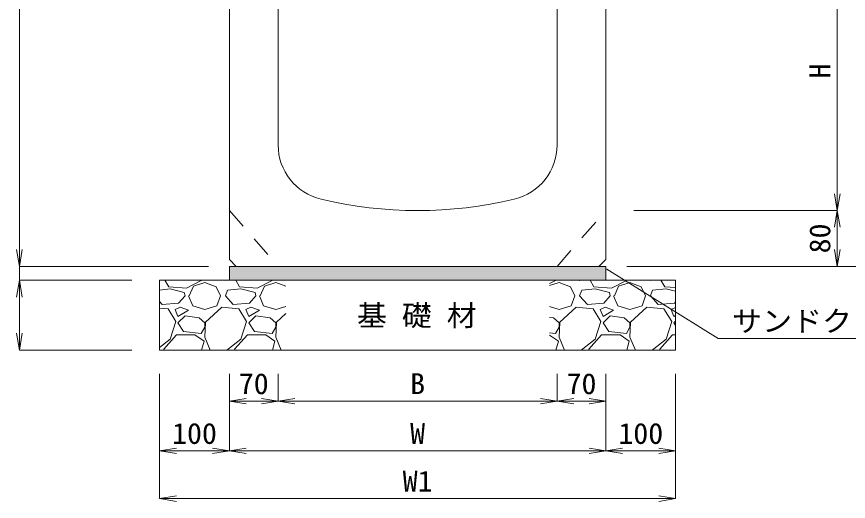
# Model space of a CAD drawing. Units: millimetres at full size. Extents: x 164402 to 209100, y 872507 to 885397.
# Drawn here: x 187986 to 189179, y 875565 to 876260 of the extents above; entities that cross this region are included whole.
import ezdxf
from ezdxf.enums import TextEntityAlignment as Align

# ---------------------------------------------------------------- set-up
doc = ezdxf.new("R2010")
doc.units = ezdxf.units.MM
doc.header["$LTSCALE"] = 40
doc.linetypes.add('USER1', pattern=[1.35, 0.75, -0.6])
for name, color, linetype, lineweight in [('0_2', 7, 'Continuous', 13), ('ハッチング', 7, 'Continuous', 5), ('寸法線', 7, 'Continuous', 13), ('本体', 2, 'Continuous', 13), ('ﾊｯﾁﾝｸﾞ', 7, 'Continuous', 5)]:
    doc.layers.add(name, color=color, linetype=linetype, lineweight=lineweight)
doc.layers.add('文字', color=7, linetype='Continuous')
doc.styles.add('ＭＳ 明朝', font='')
doc.styles.get('ＭＳ 明朝').set_extended_font_data('MS Mincho')

# ---------------------------------------------------------------- blocks, each defined once
blk = doc.blocks.new('open_arrow')
at = {"color": 0, "linetype": 'Continuous', "lineweight": -2}
blk.add_lwpolyline([(7.5, 1.25), (0, 0), (7.5, -1.25)], dxfattribs=at)

msp = doc.modelspace()

# ---------------------------------------------------------------- hatches: boundary and pattern name
at = {"layer": 'ハッチング'}
msp.add_hatch(color=8, dxfattribs=at).paths.add_polyline_path([(188291.03, 875902.29), (188291.03, 875882.29), (188831.03, 875882.29), (188831.03, 875902.29)])

# ---------------------------------------------------------------- linework, layer by layer
at = {"layer": '0_2', "lineweight": 20}
for p, q in [((188191.03, 875882.29), (188931.03, 875882.29)), ((188191.03, 875882.29), (188191.03, 875782.29)), ((188931.03, 875782.29), (188931.03, 875882.29)), ((188191.03, 875782.29), (188931.03, 875782.29))]:
    msp.add_line(p, q, dxfattribs=at)
at = {"layer": '0_2'}
msp.add_lwpolyline([(188291.03, 875902.29), (188831.03, 875902.29), (188831.03, 875882.29), (188291.03, 875882.29)], close=True, dxfattribs=at)
at = {"layer": '寸法線'}
for p, q in [((187990.01, 876452.29), (187990.01, 875902.29)), ((189162.75, 875982.29), (189162.75, 876382.29)), ((188871.03, 875982.29), (189162.75, 875982.29)), ((188871.03, 875982.29), (189162.75, 875982.29)), ((189162.75, 875982.29), (189162.75, 875902.29)), ((187990.01, 875950.29), (187990.01, 875834.29)), ((188261.03, 875902.29), (187990.01, 875902.29)), ((188261.03, 875902.29), (187990.01, 875902.29)), ((188861.03, 875902.29), (189162.75, 875902.29)), ((188861.03, 875902.29), (189242.75, 875902.29)), ((188151.03, 875882.29), (187990.01, 875882.29)), ((187990.01, 875882.29), (187990.01, 875782.29)), ((188151.03, 875882.29), (187990.01, 875882.29)), ((188151.03, 875782.29), (187990.01, 875782.29)), ((188191.03, 875748.31), (188191.03, 875569.23)), ((188191.03, 875748.31), (188191.03, 875637.67)), ((188291.03, 875748.31), (188291.03, 875708.99)), ((188291.03, 875748.31), (188291.03, 875637.67)), ((188291.03, 875748.31), (188291.03, 875637.67)), ((188361.03, 875748.31), (188361.03, 875708.99)), ((188361.03, 875748.31), (188361.03, 875708.99)), ((188761.03, 875748.31), (188761.03, 875708.99)), ((188761.03, 875748.31), (188761.03, 875708.99)), ((188831.03, 875748.31), (188831.03, 875708.99)), ((188831.03, 875748.31), (188831.03, 875637.67)), ((188831.03, 875748.31), (188831.03, 875637.67)), ((188931.03, 875748.31), (188931.03, 875637.67)), ((188931.03, 875748.31), (188931.03, 875569.23)), ((188361.03, 875708.99), (188291.03, 875708.99)), ((188361.03, 875708.99), (188761.03, 875708.99)), ((188761.03, 875708.99), (188831.03, 875708.99)), ((188291.03, 875637.67), (188191.03, 875637.67)), ((188291.03, 875637.67), (188831.03, 875637.67)), ((188831.03, 875637.67), (188931.03, 875637.67)), ((188191.03, 875569.23), (188931.03, 875569.23))]:
    msp.add_line(p, q, dxfattribs=at)
msp.add_lwpolyline([(188832.42, 875898.31), (188992, 875798.6), (189357.26, 875798.6)], dxfattribs=at)
at = {"layer": '本体', "lineweight": 20}
for p, q in [((188291.03, 876476.29), (188291.03, 875912.29)), ((188831.03, 875912.29), (188831.03, 876464.5)), ((188361.03, 876302.29), (188361.03, 876076.32)), ((188761.03, 876076.32), (188761.03, 876302.29)), ((188301.03, 875902.29), (188291.03, 875912.29)), ((188821.03, 875902.29), (188831.03, 875912.29)), ((188301.03, 875902.29), (188821.03, 875902.29))]:
    msp.add_line(p, q, dxfattribs=at)
at = {"layer": '本体', "linetype": 'USER1', "lineweight": 9}
for p, q in [((188291.03, 875982.29), (188361.03, 875902.29)), ((188761.03, 875902.29), (188831.03, 875982.29))]:
    msp.add_line(p, q, dxfattribs=at)
at = {"layer": '本体', "lineweight": 20}
for centre, radius, start, end in [((188441.03, 876076.32), 80, 180, 256.65764), ((188681.03, 876076.32), 80, 283.34236, 0), ((188561.03, 876582.29), 600, 256.65764, 283.34236)]:
    msp.add_arc(centre, radius, start, end, dxfattribs=at)
at = {"layer": 'ﾊｯﾁﾝｸﾞ'}
for p, q in [((188204.09, 875872.97), (188198.66, 875882.29)), ((188250.82, 875882.12), (188229.49, 875870.94)), ((188250.87, 875882.29), (188250.82, 875882.12)), ((188281.85, 875882.29), (188285.37, 875882.12)), ((188285.37, 875882.12), (188285.59, 875882.29)), ((188305.69, 875872.97), (188300.26, 875882.29)), ((188352.42, 875882.12), (188331.09, 875870.94)), ((188352.47, 875882.29), (188352.42, 875882.12)), ((188758.82, 875882.12), (188750.03, 875877.51)), ((188758.87, 875882.29), (188758.82, 875882.12)), ((188789.85, 875882.29), (188793.37, 875882.12)), ((188793.37, 875882.12), (188793.59, 875882.29)), ((188813.69, 875872.97), (188808.26, 875882.29)), ((188860.42, 875882.12), (188839.09, 875870.94)), ((188860.47, 875882.29), (188860.42, 875882.12)), ((188891.45, 875882.29), (188894.97, 875882.12)), ((188894.97, 875882.12), (188895.19, 875882.29)), ((188915.29, 875872.97), (188909.86, 875882.29)), ((188206.12, 875869.93), (188191.03, 875868.34)), ((188229.49, 875870.94), (188204.09, 875872.97)), ((188226.44, 875864.85), (188206.12, 875869.93)), ((188233.55, 875859.77), (188239.65, 875873.99)), ((188239.65, 875873.99), (188255.9, 875879.07)), ((188255.9, 875879.07), (188272.16, 875872.97)), ((188272.16, 875872.97), (188278.26, 875859.77)), ((188285.37, 875859.77), (188288.42, 875867.89)), ((188307.72, 875869.93), (188288.42, 875867.89)), ((188331.09, 875870.94), (188305.69, 875872.97)), ((188328.04, 875864.85), (188307.72, 875869.93)), ((188335.15, 875859.77), (188341.25, 875873.99)), ((188341.25, 875873.99), (188357.5, 875879.07)), ((188357.5, 875879.07), (188372.03, 875873.62)), ((188750.03, 875874.73), (188763.9, 875879.07)), ((188763.9, 875879.07), (188780.16, 875872.97)), ((188780.16, 875872.97), (188786.26, 875859.77)), ((188793.37, 875859.77), (188796.42, 875867.89)), ((188815.72, 875869.93), (188796.42, 875867.89)), ((188839.09, 875870.94), (188813.69, 875872.97)), ((188836.04, 875864.85), (188815.72, 875869.93)), ((188843.15, 875859.77), (188849.25, 875873.99)), ((188849.25, 875873.99), (188865.5, 875879.07)), ((188865.5, 875879.07), (188881.76, 875872.97)), ((188881.76, 875872.97), (188887.86, 875859.77)), ((188894.97, 875859.77), (188898.02, 875867.89)), ((188917.32, 875869.93), (188898.02, 875867.89)), ((188931.03, 875871.71), (188915.29, 875872.97)), ((188931.03, 875866.5), (188917.32, 875869.93)), ((188227.46, 875859.77), (188218.31, 875849.61)), ((188227.46, 875859.77), (188226.44, 875864.85)), ((188232.54, 875859.77), (188238.63, 875845.54)), ((188273.18, 875845.54), (188278.26, 875859.77)), ((188296.54, 875847.57), (188285.37, 875859.77)), ((188329.06, 875859.77), (188319.91, 875849.61)), ((188329.06, 875859.77), (188328.04, 875864.85)), ((188334.14, 875859.77), (188340.23, 875845.54)), ((188781.18, 875845.54), (188786.26, 875859.77)), ((188804.54, 875847.57), (188793.37, 875859.77)), ((188837.06, 875859.77), (188827.91, 875849.61)), ((188837.06, 875859.77), (188836.04, 875864.85)), ((188842.14, 875859.77), (188848.23, 875845.54)), ((188882.78, 875845.54), (188887.86, 875859.77)), ((188906.14, 875847.57), (188894.97, 875859.77)), ((188194.94, 875847.57), (188191.03, 875851.85)), ((188218.31, 875849.61), (188194.94, 875847.57)), ((188238.63, 875845.54), (188255.9, 875840.46)), ((188255.9, 875840.46), (188273.18, 875845.54)), ((188319.91, 875849.61), (188296.54, 875847.57)), ((188340.23, 875845.54), (188357.5, 875840.46)), ((188357.5, 875840.46), (188372.03, 875844.73)), ((188750.03, 875844.54), (188763.9, 875840.46)), ((188763.9, 875840.46), (188781.18, 875845.54)), ((188827.91, 875849.61), (188804.54, 875847.57)), ((188848.23, 875845.54), (188865.5, 875840.46)), ((188865.5, 875840.46), (188882.78, 875845.54)), ((188929.51, 875849.61), (188906.14, 875847.57)), ((188931.03, 875851.29), (188929.51, 875849.61)), ((188203.07, 875841.48), (188191.03, 875842.48)), ((188214.25, 875823.19), (188203.07, 875841.48)), ((188220.34, 875843.51), (188213.23, 875840.46)), ((188213.23, 875840.46), (188217.3, 875830.3)), ((188217.3, 875830.3), (188232.54, 875839.45)), ((188232.54, 875839.45), (188220.34, 875843.51)), ((188280.29, 875843.51), (188256.92, 875822.17)), ((188304.67, 875841.48), (188280.29, 875843.51)), ((188315.85, 875823.19), (188304.67, 875841.48)), ((188321.94, 875843.51), (188314.83, 875840.46)), ((188314.83, 875840.46), (188318.9, 875830.3)), ((188318.9, 875830.3), (188334.14, 875839.45)), ((188334.14, 875839.45), (188321.94, 875843.51)), ((188372.03, 875834.5), (188358.52, 875822.17)), ((188788.29, 875843.51), (188764.92, 875822.17)), ((188812.67, 875841.48), (188788.29, 875843.51)), ((188823.85, 875823.19), (188812.67, 875841.48)), ((188829.94, 875843.51), (188822.83, 875840.46)), ((188822.83, 875840.46), (188826.9, 875830.3)), ((188826.9, 875830.3), (188842.14, 875839.45)), ((188842.14, 875839.45), (188829.94, 875843.51)), ((188889.89, 875843.51), (188866.52, 875822.17)), ((188914.27, 875841.48), (188889.89, 875843.51)), ((188925.45, 875823.19), (188914.27, 875841.48)), ((188931.03, 875843.29), (188924.43, 875840.46)), ((188924.43, 875840.46), (188928.5, 875830.3)), ((188928.5, 875830.3), (188931.03, 875831.82)), ((188206.12, 875797.79), (188214.25, 875823.19)), ((188227.46, 875831.32), (188217.3, 875821.16)), ((188217.3, 875821.16), (188225.42, 875808.97)), ((188247.78, 875828.27), (188227.46, 875831.32)), ((188255.9, 875821.16), (188247.78, 875828.27)), ((188256.92, 875822.17), (188255.9, 875800.84)), ((188255.9, 875815.06), (188255.9, 875821.16)), ((188307.72, 875797.79), (188315.85, 875823.19)), ((188329.06, 875831.32), (188318.9, 875821.16)), ((188318.9, 875821.16), (188327.02, 875808.97)), ((188349.38, 875828.27), (188329.06, 875831.32)), ((188357.5, 875821.16), (188349.38, 875828.27)), ((188358.52, 875822.17), (188357.5, 875800.84)), ((188357.5, 875815.06), (188357.5, 875821.16)), ((188755.78, 875828.27), (188750.03, 875829.13)), ((188763.9, 875821.16), (188755.78, 875828.27)), ((188764.92, 875822.17), (188763.9, 875800.84)), ((188763.9, 875815.06), (188763.9, 875821.16)), ((188815.72, 875797.79), (188823.85, 875823.19)), ((188837.06, 875831.32), (188826.9, 875821.16)), ((188826.9, 875821.16), (188835.02, 875808.97)), ((188857.38, 875828.27), (188837.06, 875831.32)), ((188865.5, 875821.16), (188857.38, 875828.27)), ((188866.52, 875822.17), (188865.5, 875800.84)), ((188865.5, 875815.06), (188865.5, 875821.16)), ((188917.32, 875797.79), (188925.45, 875823.19)), ((188931.03, 875823.69), (188928.5, 875821.16)), ((188928.5, 875821.16), (188931.03, 875817.36)), ((188225.42, 875808.97), (188250.82, 875805.92)), ((188250.82, 875805.92), (188255.9, 875815.06)), ((188327.02, 875808.97), (188352.42, 875805.92)), ((188352.42, 875805.92), (188357.5, 875815.06)), ((188758.82, 875805.92), (188763.9, 875815.06)), ((188835.02, 875808.97), (188860.42, 875805.92)), ((188860.42, 875805.92), (188865.5, 875815.06)), ((188191.03, 875786.12), (188206.12, 875797.79)), ((188196.98, 875783.57), (188215.26, 875803.89)), ((188215.26, 875803.89), (188241.68, 875803.89)), ((188241.68, 875803.89), (188254.89, 875794.74)), ((188255.9, 875800.84), (188263.72, 875782.29)), ((188287.66, 875782.29), (188307.72, 875797.79)), ((188298.58, 875783.57), (188316.86, 875803.89)), ((188316.86, 875803.89), (188343.28, 875803.89)), ((188343.28, 875803.89), (188356.49, 875794.74)), ((188357.5, 875800.84), (188365.32, 875782.29)), ((188750.03, 875806.97), (188758.82, 875805.92)), ((188750.03, 875803.65), (188762.89, 875794.74)), ((188763.9, 875800.84), (188771.72, 875782.29)), ((188795.66, 875782.29), (188815.72, 875797.79)), ((188806.58, 875783.57), (188824.86, 875803.89)), ((188824.86, 875803.89), (188851.28, 875803.89)), ((188851.28, 875803.89), (188864.49, 875794.74)), ((188865.5, 875800.84), (188873.32, 875782.29)), ((188897.26, 875782.29), (188917.32, 875797.79)), ((188908.18, 875783.57), (188926.46, 875803.89)), ((188926.46, 875803.89), (188931.03, 875803.89)), ((188254.89, 875794.74), (188251.33, 875782.29)), ((188356.49, 875794.74), (188352.93, 875782.29)), ((188762.89, 875794.74), (188759.33, 875782.29)), ((188864.49, 875794.74), (188860.93, 875782.29)), ((188197.72, 875782.29), (188196.98, 875783.57)), ((188299.32, 875782.29), (188298.58, 875783.57)), ((188807.32, 875782.29), (188806.58, 875783.57)), ((188908.92, 875782.29), (188908.18, 875783.57))]:
    msp.add_line(p, q, dxfattribs=at)

# ---------------------------------------------------------------- block references
at = {"layer": '寸法線'}
for p, xscale, yscale, rotation in [((189162.75, 875982.29), 3.2, 3.2, 90), ((189162.75, 875982.29), 3.2, 3.2, 270), ((187990.01, 875902.29), 3.2, 3.2, 90), ((187990.01, 875902.29), 3.2, 3.2, 90), ((189162.75, 875902.29), 3.2, 3.2, 90), ((188832.42, 875898.31), 0.16, 0.16, 328), ((187990.01, 875882.29), 3.2, 3.2, 270), ((187990.01, 875882.29), 3.2, 3.2, 270), ((187990.01, 875782.29), 3.2, 3.2, 90), ((188361.03, 875708.99), 3.2, 3.2, 180), ((188761.03, 875708.99), 3.2, 3.2, 180), ((188831.03, 875708.99), 3.2, 3.2, 180), ((188291.03, 875637.67), 3.2, 3.2, 180), ((188831.03, 875637.67), 3.2, 3.2, 180), ((188931.03, 875637.67), 3.2, 3.2, 180), ((188931.03, 875569.23), 3.2, 3.2, 180)]:
    msp.add_blockref('open_arrow', p, dxfattribs=dict(at, xscale=xscale, yscale=yscale, rotation=rotation))
at = {"layer": '寸法線', "xscale": 3.2, "yscale": 3.2}
for p in [(188291.03, 875708.99), (188361.03, 875708.99), (188761.03, 875708.99), (188191.03, 875637.67), (188291.03, 875637.67), (188831.03, 875637.67), (188191.03, 875569.23)]:
    msp.add_blockref('open_arrow', p, dxfattribs=at)

# ---------------------------------------------------------------- texts
at = {"layer": '寸法線', "style": 'ＭＳ 明朝', "width": 1.05}
for s, p in [('H', (189137.75, 876182.29)), ('80', (189137.75, 875942.29))]:
    msp.add_text(s, height=30.02, rotation=90, dxfattribs=at).set_placement(p, align=Align.MIDDLE_CENTER)
msp.add_text('サンドクッション', height=30.02, dxfattribs=at).set_placement((189012, 875838.72), align=Align.TOP_LEFT)
for s, p in [('70', (188326.03, 875733.99)), ('B', (188561.03, 875733.99)), ('70', (188796.03, 875733.99)), ('100', (188241.03, 875662.67)), ('W', (188561.03, 875662.67)), ('100', (188881.03, 875662.67)), ('W1', (188561.03, 875594.23))]:
    msp.add_text(s, height=30.02, dxfattribs=at).set_placement(p, align=Align.MIDDLE_CENTER)
at = {"layer": '文字', "style": 'ＭＳ 明朝', "width": 1.05}
msp.add_text('基 礎 材', height=30.02, dxfattribs=at).set_placement((188473.91, 875807.82), align=Align.BOTTOM_LEFT)

doc.saveas('drawing.dxf')
